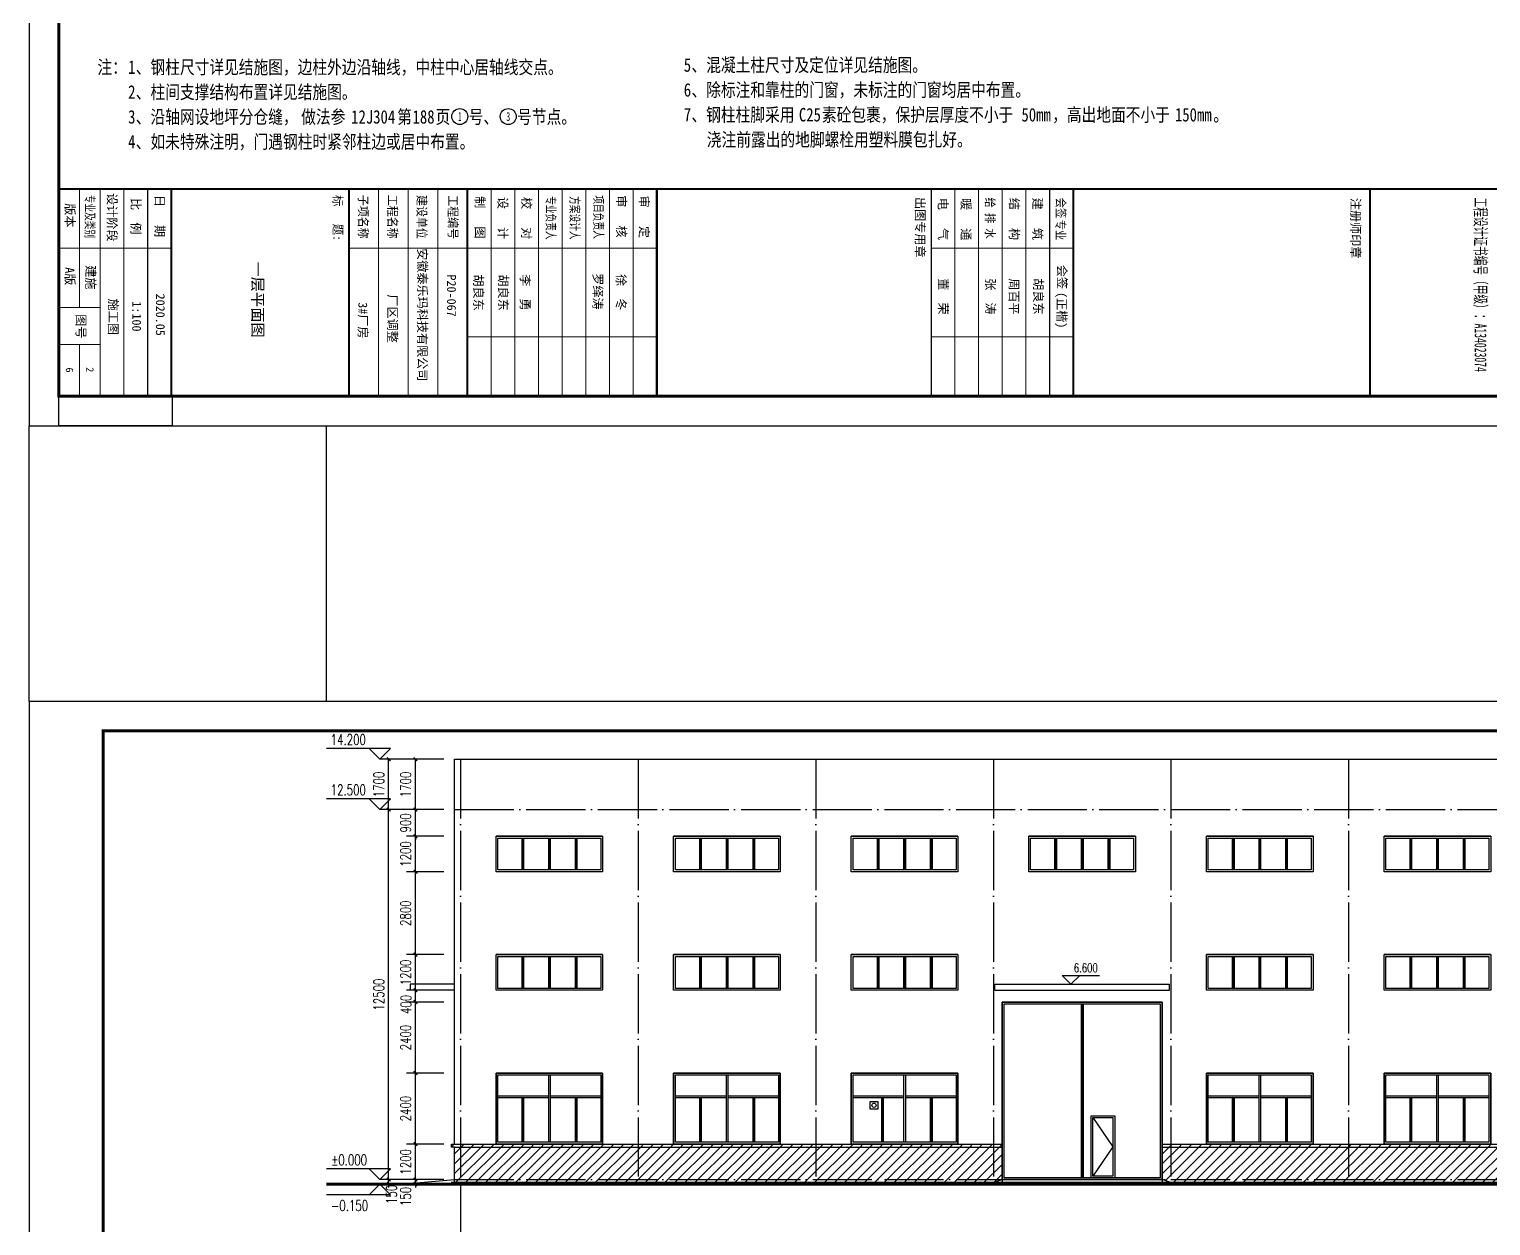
# Model space of a CAD drawing. Extents: x 683431 to 951238, y -788560 to -543702.
# Drawn here: x 683531 to 732902, y -746876 to -706453 of the extents above; entities that cross this region are included whole.
import ezdxf
from ezdxf.enums import TextEntityAlignment as Align

# ---------------------------------------------------------------- set-up
doc = ezdxf.new("R2010")
doc.units = 0
doc.header["$LTSCALE"] = 1000
doc.header["$MEASUREMENT"] = 0
doc.linetypes.add('DOTE', pattern=[2.42, 2, -0.2, 0.02, -0.2])
for name, color, linetype in [('AXIS', 3, 'Continuous'), ('BZ_标准图框', 7, 'Continuous'), ('DIM_ELEV', 3, 'Continuous'), ('DOTE', 1, 'Continuous'), ('PUB_DIM', 3, 'Continuous'), ('PUB_TEXT', 3, 'Continuous'), ('PUB_TITLE', 4, 'Continuous'), ('RAIL', 163, 'Continuous'), ('TK(图框线)', 45, 'Continuous')]:
    doc.layers.add(name, color=color, linetype=linetype)
doc.layers.add('VHSoft_barcode', color=7, linetype='Continuous', plot=False)
doc.styles.add('-宋体', font='', dxfattribs={"width": 0.8})
doc.styles.add('_TCH_DIM', font='SIMPLEX', dxfattribs={"bigfont": 'GBCBIG'})
doc.styles.add('_TCH_DIM_T3', font='SIMPLEX', dxfattribs={"width": 0.705882, "bigfont": 'GBCBIG'})
doc.styles.add('HT', font='')
doc.styles.add('宋体', font='')
doc.styles.get('-宋体').set_extended_font_data('SimSun')
doc.styles.get('HT').set_extended_font_data('SimHei')
doc.styles.get('宋体').set_extended_font_data('SimSun')
doc.dimstyles.new('_TCH_ARCH&&120', dxfattribs={"dimtxt": 357, "dimasz": 120, "dimexe": 300, "dimexo": 360, "dimgap": 151.5, "dimtad": 1, "dimdec": 0, "dimzin": 0, "dimdsep": 46, "dimtxsty": '_TCH_DIM_T3', "dimblk": 'ARCHTICK', "dimcen": 0.09, "dimazin": 2, "dimtfac": 1, "dimtdec": 0, "dimtix": 1, "dimtmove": 2, "dimatfit": 3, "dimfxl": 0, "dimtolj": 1, "dimtzin": 0, "dimarcsym": 0})
pattern_1 = [(45, (0, 0), (-168.3798, 168.3798), [])]

# ---------------------------------------------------------------- blocks, each defined once
blk = doc.blocks.new('ht34rwe4')
at = {"layer": 'BZ_标准图框'}
for points, const_width in [([(684531, -617629), (741931, -617629)], 70), ([(685231, -617629), (685231, -621629)], 35), ([(685931, -617629), (685931, -624629)], 35), ([(685931, -617629), (685931, -624629)], 35), ([(686731, -617629), (686731, -624629)], 35), ([(687531, -617629), (687531, -624629)], 35), ([(688331, -617629), (688331, -624629)], 70), ([(694331, -617629), (694331, -624629)], 70), ([(695331, -617629), (695331, -624629)], 35), ([(696331, -617629), (696331, -624629)], 35), ([(697331, -617629), (697331, -624629)], 35), ([(698331, -617629), (698331, -624629)], 70), ([(699131, -617629), (699131, -624629)], 35), ([(699131, -617629), (699131, -624629)], 35), ([(699931, -617629), (699931, -624629)], 35), ([(700731, -617629), (700731, -624629)], 35), ([(701531, -617629), (701531, -624629)], 35), ([(702331, -617629), (702331, -624629)], 35), ([(703131, -617629), (703131, -624629)], 35), ([(703931, -617629), (703931, -624629)], 35), ([(704731, -617629), (704731, -624629)], 70), ([(714001, -624629), (714001, -617629)], 50), ([(714801, -624629), (714801, -617629)], 35), ([(715601, -624629), (715601, -617629)], 35), ([(716401, -624629), (716401, -617629)], 35), ([(717201, -624629), (717201, -617629)], 35), ([(718001, -624629), (718001, -617629)], 35), ([(718801, -617629), (718801, -624629)], 70), ([(728819, -617661), (728819, -624661)], 70), ([(684531, -619629), (685931, -619629)], 35), ([(685931, -619629), (688331, -619629)], 35), ([(694331, -619629), (704731, -619629)], 35), ([(718801, -619629), (714001, -619629)], 35), ([(684531, -621629), (685931, -621629)], 35), ([(684531, -622879), (685931, -622879)], 35), ([(685231, -622879), (685231, -624629)], 35), ([(698330, -622629), (704731, -622629)], 35), ([(718801, -622629), (714001, -622629)], 35)]:
    blk.add_lwpolyline(points, dxfattribs=dict(at, const_width=const_width))
at = {"layer": 'VHSoft_barcode'}
blk.add_lwpolyline([(684531, -624629), (688364, -624629), (688364, -625629), (684531, -625629)], close=True, dxfattribs=at)
at = {"layer": 'BZ_标准图框', "style": 'HT'}
for s, p in [('版本 ', (684754, -618112)), ('设计阶段', (686175, -617770)), ('比  例', (686977, -617938)), ('日   期', (687787, -617826)), ('制   图', (698605, -617874)), ('设   计', (699374, -617897)), ('校   对', (700176, -617903)), ('审   核', (703384, -617844)), ('审   定', (704150, -617857)), ('出图专用章', (713476, -617900)), ('电   气', (714246, -617926)), ('暖   通', (715020, -617936)), ('结   构', (716654, -617927)), ('建   筑', (717439, -617923)), ('注册师印章', (728185, -617930)), ('会签', (718267, -620191)), ('(正楷)', (718258, -621112)), ('图号', (685126, -621860))]:
    blk.add_text(s, height=300, rotation=270, dxfattribs=at).set_placement(p)
for s, height, width, p in [('专业及类别', 300, 0.7, (685428, -617822)), ('标   题:', 300, 0.95, (693803, -617831)), ('子项名称', 300, 0.9, (694662, -617830)), ('工程名称', 300, 0.9, (695653, -617830)), ('建设单位', 300, 0.9, (696639, -617837)), ('工程编号', 300, 0.9, (697693, -617844)), ('专业负责人', 300, 0.7, (700999, -617871)), ('方案设计人', 300, 0.7, (701806, -617872)), ('项目负责人', 300, 0.7, (702608, -617845)), ('给 排 水', 300, 0.85, (715836, -617918)), ('会签', 300, 0.85, (718227, -617923)), ('工程设计证书编号（甲级）：A134023074', 400, 0.6, (732360, -617920)), ('专业', 300, 0.85, (718218, -618665))]:
    blk.add_text(s, height=height, rotation=270, dxfattribs=dict(at, width=width)).set_placement(p)
at = {"layer": 'TK(图框线)'}
for s, style, p in [('安徽泰乐玛科技有限公司', 'HT', (696658, -619629)), ('A版', 'HT', (684754, -620273)), ('建施', 'HT', (685454, -620207)), ('P20-067', '宋体', (697648, -620516)), ('胡良东', 'HT', (698555, -620516)), ('胡良东', 'HT', (699391, -620516)), ('李  勇', 'HT', (700131, -620509)), ('罗绎涛', 'HT', (702584, -620476)), ('徐  冬', 'HT', (703371, -620505)), ('董  荣', 'HT', (714252, -620646)), ('张  涛', 'HT', (715847, -620646)), ('周百平', 'HT', (716644, -620646)), ('胡良东', 'HT', (717469, -620646)), ('施工图', 'HT', (686218, -621333)), ('1:100', 'HT', (687011, -621425)), ('2020.05', 'HT', (687811, -621163)), ('厂区调整', 'HT', (695651, -621189))]:
    blk.add_text(s, height=300, rotation=270, dxfattribs=dict(at, style=style)).set_placement(p)
blk = doc.blocks.new('_ArchTick')
at = {"color": 0, "linetype": 'ByBlock', "const_width": 0.4}
blk.add_lwpolyline([(-0.5, -0.5), (0.5, 0.5)], dxfattribs=at)
blk = doc.blocks.new('*D138')
at = {"layer": 'Defpoints', "color": 0}
for p in [(695672, -745317), (697899, -745317), (697899, -745467)]:
    blk.add_point(p, dxfattribs=at)
at = {"layer": 'PUB_DIM', "color": 0, "lineweight": -2}
for p, q in [((697539, -745317), (695372, -745317)), ((697539, -745467), (695372, -745467)), ((695672, -745317), (695672, -745197)), ((695672, -745467), (695672, -745317)), ((695672, -745467), (695672, -745587))]:
    blk.add_line(p, q, dxfattribs=at)
at = {"layer": 'PUB_DIM', "color": 0, "lineweight": -2, "xscale": 120, "yscale": 120, "zscale": 120}
for p, rotation in [((695672, -745317), 270), ((695672, -745467), 90)]:
    blk.add_blockref('_ArchTick', p, dxfattribs=dict(at, rotation=rotation))
at = {"layer": 'PUB_DIM', "color": 0, "insert": (695768, -745817), "char_height": 357, "attachment_point": 5, "rotation": 90, "style": '_TCH_DIM_T3'}
blk.add_mtext('\\A1;150', dxfattribs=at)
blk = doc.blocks.new('*D139')
at = {"layer": 'Defpoints', "color": 0}
for p in [(695672, -732817), (697899, -732817), (697899, -745317)]:
    blk.add_point(p, dxfattribs=at)
at = {"layer": 'PUB_DIM', "color": 0, "lineweight": -2}
for p, q in [((697539, -732817), (695372, -732817)), ((695672, -745317), (695672, -732817)), ((697539, -745317), (695372, -745317))]:
    blk.add_line(p, q, dxfattribs=at)
at = {"layer": 'PUB_DIM', "color": 0, "lineweight": -2, "xscale": 120, "yscale": 120, "zscale": 120}
for p, rotation in [((695672, -732817), 90), ((695672, -745317), 270)]:
    blk.add_blockref('_ArchTick', p, dxfattribs=dict(at, rotation=rotation))
at = {"layer": 'PUB_DIM', "color": 0, "insert": (695342, -739067), "char_height": 357, "attachment_point": 5, "rotation": 90, "style": '_TCH_DIM_T3'}
blk.add_mtext('\\A1;12500', dxfattribs=at)
blk = doc.blocks.new('*D140')
at = {"layer": 'Defpoints', "color": 0}
for p in [(695672, -731117), (697899, -731117), (697899, -732817)]:
    blk.add_point(p, dxfattribs=at)
at = {"layer": 'PUB_DIM', "color": 0, "lineweight": -2}
for p, q in [((697539, -731117), (695372, -731117)), ((695672, -732817), (695672, -731117)), ((697539, -732817), (695372, -732817))]:
    blk.add_line(p, q, dxfattribs=at)
at = {"layer": 'PUB_DIM', "color": 0, "lineweight": -2, "xscale": 120, "yscale": 120, "zscale": 120}
for p, rotation in [((695672, -731117), 90), ((695672, -732817), 270)]:
    blk.add_blockref('_ArchTick', p, dxfattribs=dict(at, rotation=rotation))
at = {"layer": 'PUB_DIM', "color": 0, "insert": (695342, -731967), "char_height": 357, "attachment_point": 5, "rotation": 90, "style": '_TCH_DIM_T3'}
blk.add_mtext('\\A1;1700', dxfattribs=at)
blk = doc.blocks.new('*D141')
at = {"layer": 'Defpoints', "color": 0}
for p in [(696578, -745317), (697899, -745317), (697899, -745467)]:
    blk.add_point(p, dxfattribs=at)
at = {"layer": 'PUB_DIM', "color": 0, "lineweight": -2}
for p, q in [((697539, -745317), (696278, -745317)), ((697539, -745467), (696278, -745467)), ((696578, -745317), (696578, -745197)), ((696578, -745467), (696578, -745317)), ((696578, -745467), (696578, -745587))]:
    blk.add_line(p, q, dxfattribs=at)
at = {"layer": 'PUB_DIM', "color": 0, "lineweight": -2, "xscale": 120, "yscale": 120, "zscale": 120}
for p, rotation in [((696578, -745317), 270), ((696578, -745467), 90)]:
    blk.add_blockref('_ArchTick', p, dxfattribs=dict(at, rotation=rotation))
at = {"layer": 'PUB_DIM', "color": 0, "insert": (696248, -745887), "char_height": 357, "attachment_point": 5, "rotation": 90, "style": '_TCH_DIM_T3'}
blk.add_mtext('\\A1;150', dxfattribs=at)
blk = doc.blocks.new('*D142')
at = {"layer": 'Defpoints', "color": 0}
for p in [(696578, -744117), (697899, -744117), (697899, -745317)]:
    blk.add_point(p, dxfattribs=at)
at = {"layer": 'PUB_DIM', "color": 0, "lineweight": -2}
for p, q in [((697539, -744117), (696278, -744117)), ((696578, -745317), (696578, -744117)), ((697539, -745317), (696278, -745317))]:
    blk.add_line(p, q, dxfattribs=at)
at = {"layer": 'PUB_DIM', "color": 0, "lineweight": -2, "xscale": 120, "yscale": 120, "zscale": 120}
for p, rotation in [((696578, -744117), 90), ((696578, -745317), 270)]:
    blk.add_blockref('_ArchTick', p, dxfattribs=dict(at, rotation=rotation))
at = {"layer": 'PUB_DIM', "color": 0, "insert": (696248, -744717), "char_height": 357, "attachment_point": 5, "rotation": 90, "style": '_TCH_DIM_T3'}
blk.add_mtext('\\A1;1200', dxfattribs=at)
blk = doc.blocks.new('*D143')
at = {"layer": 'Defpoints', "color": 0}
for p in [(696578, -741717), (697899, -741717), (697899, -744117)]:
    blk.add_point(p, dxfattribs=at)
at = {"layer": 'PUB_DIM', "color": 0, "lineweight": -2}
for p, q in [((697539, -741717), (696278, -741717)), ((696578, -744117), (696578, -741717)), ((697539, -744117), (696278, -744117))]:
    blk.add_line(p, q, dxfattribs=at)
at = {"layer": 'PUB_DIM', "color": 0, "lineweight": -2, "xscale": 120, "yscale": 120, "zscale": 120}
for p, rotation in [((696578, -741717), 90), ((696578, -744117), 270)]:
    blk.add_blockref('_ArchTick', p, dxfattribs=dict(at, rotation=rotation))
at = {"layer": 'PUB_DIM', "color": 0, "insert": (696248, -742917), "char_height": 357, "attachment_point": 5, "rotation": 90, "style": '_TCH_DIM_T3'}
blk.add_mtext('\\A1;2400', dxfattribs=at)
blk = doc.blocks.new('*D144')
at = {"layer": 'Defpoints', "color": 0}
for p in [(696578, -739317), (697899, -739317), (697899, -741717)]:
    blk.add_point(p, dxfattribs=at)
at = {"layer": 'PUB_DIM', "color": 0, "lineweight": -2}
for p, q in [((697539, -739317), (696278, -739317)), ((696578, -741717), (696578, -739317)), ((697539, -741717), (696278, -741717))]:
    blk.add_line(p, q, dxfattribs=at)
at = {"layer": 'PUB_DIM', "color": 0, "lineweight": -2, "xscale": 120, "yscale": 120, "zscale": 120}
for p, rotation in [((696578, -739317), 90), ((696578, -741717), 270)]:
    blk.add_blockref('_ArchTick', p, dxfattribs=dict(at, rotation=rotation))
at = {"layer": 'PUB_DIM', "color": 0, "insert": (696248, -740517), "char_height": 357, "attachment_point": 5, "rotation": 90, "style": '_TCH_DIM_T3'}
blk.add_mtext('\\A1;2400', dxfattribs=at)
blk = doc.blocks.new('*D145')
at = {"layer": 'Defpoints', "color": 0}
for p in [(696578, -738917), (697899, -738917), (697899, -739317)]:
    blk.add_point(p, dxfattribs=at)
at = {"layer": 'PUB_DIM', "color": 0, "lineweight": -2}
for p, q in [((697539, -738917), (696278, -738917)), ((696578, -739317), (696578, -738917)), ((697539, -739317), (696278, -739317))]:
    blk.add_line(p, q, dxfattribs=at)
at = {"layer": 'PUB_DIM', "color": 0, "lineweight": -2, "xscale": 120, "yscale": 120, "zscale": 120}
for p, rotation in [((696578, -738917), 90), ((696578, -739317), 270)]:
    blk.add_blockref('_ArchTick', p, dxfattribs=dict(at, rotation=rotation))
at = {"layer": 'PUB_DIM', "color": 0, "insert": (696258, -739400), "char_height": 357, "attachment_point": 5, "rotation": 90, "style": '_TCH_DIM_T3'}
blk.add_mtext('\\A1;400', dxfattribs=at)
blk = doc.blocks.new('*D146')
at = {"layer": 'Defpoints', "color": 0}
for p in [(696578, -737717), (697899, -737717), (697899, -738917)]:
    blk.add_point(p, dxfattribs=at)
at = {"layer": 'PUB_DIM', "color": 0, "lineweight": -2}
for p, q in [((697539, -737717), (696278, -737717)), ((696578, -738917), (696578, -737717)), ((697539, -738917), (696278, -738917))]:
    blk.add_line(p, q, dxfattribs=at)
at = {"layer": 'PUB_DIM', "color": 0, "lineweight": -2, "xscale": 120, "yscale": 120, "zscale": 120}
for p, rotation in [((696578, -737717), 90), ((696578, -738917), 270)]:
    blk.add_blockref('_ArchTick', p, dxfattribs=dict(at, rotation=rotation))
at = {"layer": 'PUB_DIM', "color": 0, "insert": (696248, -738317), "char_height": 357, "attachment_point": 5, "rotation": 90, "style": '_TCH_DIM_T3'}
blk.add_mtext('\\A1;1200', dxfattribs=at)
blk = doc.blocks.new('*D147')
at = {"layer": 'Defpoints', "color": 0}
for p in [(696578, -734917), (697899, -734917), (697899, -737717)]:
    blk.add_point(p, dxfattribs=at)
at = {"layer": 'PUB_DIM', "color": 0, "lineweight": -2}
for p, q in [((697539, -734917), (696278, -734917)), ((696578, -737717), (696578, -734917)), ((697539, -737717), (696278, -737717))]:
    blk.add_line(p, q, dxfattribs=at)
at = {"layer": 'PUB_DIM', "color": 0, "lineweight": -2, "xscale": 120, "yscale": 120, "zscale": 120}
for p, rotation in [((696578, -734917), 90), ((696578, -737717), 270)]:
    blk.add_blockref('_ArchTick', p, dxfattribs=dict(at, rotation=rotation))
at = {"layer": 'PUB_DIM', "color": 0, "insert": (696248, -736317), "char_height": 357, "attachment_point": 5, "rotation": 90, "style": '_TCH_DIM_T3'}
blk.add_mtext('\\A1;2800', dxfattribs=at)
blk = doc.blocks.new('*D148')
at = {"layer": 'Defpoints', "color": 0}
for p in [(696578, -733717), (697899, -733717), (697899, -734917)]:
    blk.add_point(p, dxfattribs=at)
at = {"layer": 'PUB_DIM', "color": 0, "lineweight": -2}
for p, q in [((697539, -733717), (696278, -733717)), ((696578, -734917), (696578, -733717)), ((697539, -734917), (696278, -734917))]:
    blk.add_line(p, q, dxfattribs=at)
at = {"layer": 'PUB_DIM', "color": 0, "lineweight": -2, "xscale": 120, "yscale": 120, "zscale": 120}
for p, rotation in [((696578, -733717), 90), ((696578, -734917), 270)]:
    blk.add_blockref('_ArchTick', p, dxfattribs=dict(at, rotation=rotation))
at = {"layer": 'PUB_DIM', "color": 0, "insert": (696248, -734317), "char_height": 357, "attachment_point": 5, "rotation": 90, "style": '_TCH_DIM_T3'}
blk.add_mtext('\\A1;1200', dxfattribs=at)
blk = doc.blocks.new('*D149')
at = {"layer": 'Defpoints', "color": 0}
for p in [(696578, -732817), (697899, -732817), (697899, -733717)]:
    blk.add_point(p, dxfattribs=at)
at = {"layer": 'PUB_DIM', "color": 0, "lineweight": -2}
for p, q in [((697539, -732817), (696278, -732817)), ((696578, -732817), (696578, -732697)), ((696578, -733717), (696578, -732817)), ((697539, -733717), (696278, -733717)), ((696578, -733717), (696578, -733837))]:
    blk.add_line(p, q, dxfattribs=at)
at = {"layer": 'PUB_DIM', "color": 0, "lineweight": -2, "xscale": 120, "yscale": 120, "zscale": 120}
for p, rotation in [((696578, -732817), 270), ((696578, -733717), 90)]:
    blk.add_blockref('_ArchTick', p, dxfattribs=dict(at, rotation=rotation))
at = {"layer": 'PUB_DIM', "color": 0, "insert": (696248, -733267), "char_height": 357, "attachment_point": 5, "rotation": 90, "style": '_TCH_DIM_T3'}
blk.add_mtext('\\A1;900', dxfattribs=at)
blk = doc.blocks.new('*D150')
at = {"layer": 'Defpoints', "color": 0}
for p in [(696578, -731117), (697899, -731117), (697899, -732817)]:
    blk.add_point(p, dxfattribs=at)
at = {"layer": 'PUB_DIM', "color": 0, "lineweight": -2}
for p, q in [((697539, -731117), (696278, -731117)), ((696578, -732817), (696578, -731117)), ((697539, -732817), (696278, -732817))]:
    blk.add_line(p, q, dxfattribs=at)
at = {"layer": 'PUB_DIM', "color": 0, "lineweight": -2, "xscale": 120, "yscale": 120, "zscale": 120}
for p, rotation in [((696578, -731117), 90), ((696578, -732817), 270)]:
    blk.add_blockref('_ArchTick', p, dxfattribs=dict(at, rotation=rotation))
at = {"layer": 'PUB_DIM', "color": 0, "insert": (696248, -731967), "char_height": 357, "attachment_point": 5, "rotation": 90, "style": '_TCH_DIM_T3'}
blk.add_mtext('\\A1;1700', dxfattribs=at)

msp = doc.modelspace()

# ---------------------------------------------------------------- hatches: boundary and pattern name
at = {"ltscale": 0.5}
h = msp.add_hatch(dxfattribs=at)
h.set_pattern_fill('ANSI31', color=256, scale=150)
h.set_pattern_definition(pattern_1)
h.paths.add_polyline_path([(716398.9, -744116.8), (698098.9, -744116.8), (697798.9, -744116.8), (697798.9, -744216.8), (697898.9, -744216.8), (698548.9, -744216.8), (716398.9, -744216.8)])
h = msp.add_hatch(dxfattribs=at)
h.set_pattern_fill('ANSI31', color=256, scale=150)
h.set_pattern_definition(pattern_1)
h.paths.add_polyline_path([(716398.9, -744216.8), (698098.9, -744216.8), (697898.9, -744216.8), (697898.9, -745416.8), (716098, -745416.8), (716398.9, -745316.8)])
h = msp.add_hatch(dxfattribs=at)
h.set_pattern_fill('ANSI31', color=256, scale=150)
h.set_pattern_definition(pattern_1)
h.paths.add_polyline_path([(746398.9, -744116.8), (721798.9, -744116.8), (721798.9, -744216.8), (746398.9, -744216.8)])
h = msp.add_hatch(dxfattribs=at)
h.set_pattern_fill('ANSI31', color=256, scale=150)
h.set_pattern_definition(pattern_1)
h.paths.add_polyline_path([(746398.9, -744216.8), (721798.9, -744216.8), (721798.9, -745316.8), (722098.9, -745416.8), (746098, -745416.8), (746398.9, -745316.8)])

# ---------------------------------------------------------------- linework, layer by layer
for p, q in [((711933.4, -742933, 0), (711933.4, -742680.6, 0)), ((711937.4, -742676.6, 0), (712197.8, -742676.6, 0)), ((712197.8, -742937, 0), (711937.4, -742937, 0)), ((712201.8, -742680.6, 0), (712201.8, -742933, 0))]:
    msp.add_line(p, q)
for p, q in [((719398.9, -743156.8), (720198.9, -743156.8)), ((719398.9, -745256.8), (719398.9, -743156.8)), ((719458.9, -743216.8), (720138.9, -744206.8)), ((720198.9, -743156.8), (720198.9, -745256.8)), ((720138.9, -744206.8), (719458.9, -745196.8)), ((720198.9, -745256.8), (719398.9, -745256.8))]:
    msp.add_line(p, q, dxfattribs=at)
for points in [[(719398.9, -743156.8), (720198.9, -743156.8), (720198.9, -745256.8), (719398.9, -745256.8)], [(719458.9, -743216.8), (720138.9, -743216.8), (720138.9, -745196.8), (719458.9, -745196.8)]]:
    msp.add_lwpolyline(points, close=True, dxfattribs=at)
msp.add_circle((712068.3, -742804, 0), 72)
for centre, start, end in [((711937.4, -742680.6, 0), 90, 180), ((711937.4, -742933, 0), 180, 270), ((712197.8, -742680.6, 0), 0, 90), ((712197.8, -742933, 0), 270, 0)]:
    msp.add_arc(centre, 4, start, end)
at = {"layer": 'AXIS'}
msp.add_line((698098.9, -745466.8), (698098.9, -747966.8), dxfattribs=at)
at = {"layer": 'DIM_ELEV'}
for p, q in [((695731.6, -730756.8), (693571.6, -730756.8)), ((695371.6, -731116.8), (695011.6, -730756.8)), ((695371.6, -731116.8), (695731.6, -730756.8)), ((695731.6, -732456.8), (693571.6, -732456.8)), ((695371.6, -732816.8), (695011.6, -732456.8)), ((695371.6, -732816.8), (695731.6, -732456.8)), ((718719.6, -738717.1), (718419.6, -738417.1)), ((718419.6, -738417.1), (719685.6, -738417.1)), ((718719.6, -738717.1), (719019.6, -738417.1)), ((695731.6, -744956.8), (693571.6, -744956.8)), ((695371.6, -745316.8), (695011.6, -744956.8)), ((695371.6, -745316.8), (695731.6, -744956.8)), ((695371.6, -745466.8), (695011.6, -745826.8)), ((695371.6, -745466.8), (695731.6, -745826.8)), ((695731.6, -745826.8), (693571.6, -745826.8))]:
    msp.add_line(p, q, dxfattribs=at)
at = {"layer": 'DOTE', "linetype": 'DOTE'}
for p, q in [((698098.9, -731116.8), (698098.9, -745466.8)), ((704098.9, -731116.8), (704098.9, -745466.8)), ((710098.9, -731116.8), (710098.9, -745466.8)), ((716098.9, -731116.8), (716098.9, -745466.8)), ((722098.9, -731116.8), (722098.9, -745466.8)), ((728098.9, -731116.8), (728098.9, -745466.8)), ((697898.9, -732816.8), (770298.9, -732816.8)), ((697898.9, -745316.8), (770298.9, -745316.8))]:
    msp.add_line(p, q, dxfattribs=at)
at = {"layer": 'PUB_TEXT'}
for centre in [(698076.2, -709401.6), (699713.2, -709401.6)]:
    msp.add_circle(centre, 270, dxfattribs=at)
at = {"layer": 'PUB_TITLE'}
for points in [[(683530.8, -719849.5), (742930.8, -719849.5), (742930.8, -614749.5), (683530.8, -614749.5)], [(788630.8, -788560.5), (788630.8, -729160.5), (683530.8, -729160.5), (683530.8, -788560.5)]]:
    msp.add_lwpolyline(points, close=True, dxfattribs=at)
at = {"layer": 'PUB_TITLE', "const_width": 100}
for points in [[(684530.8, -718849.5), (741930.8, -718849.5), (741930.8, -617249.5), (684530.8, -617249.5)], [(787630.8, -787560.5), (787630.8, -730160.5), (686030.8, -730160.5), (686030.8, -787560.5)]]:
    msp.add_lwpolyline(points, close=True, dxfattribs=at)
at = {"layer": 'RAIL', "ltscale": 0.5}
for p, q in [((697898.9, -732816.8), (697898.9, -731116.8)), ((697898.9, -744116.8), (697898.9, -731116.8)), ((697898.9, -731116.8), (770298.9, -731116.8)), ((697898.9, -732816.8), (697898.9, -731116.8)), ((702898.9, -733716.8), (699298.9, -733716.8)), ((700168.9, -733776.8), (700168.9, -734856.8)), ((700198.9, -733776.8), (700198.9, -734856.8)), ((700228.9, -733776.8), (700228.9, -734856.8)), ((701068.9, -733776.8), (701068.9, -734856.8)), ((701098.9, -733776.8), (701098.9, -734856.8)), ((701128.9, -733776.8), (701128.9, -734856.8)), ((701968.9, -733776.8), (701968.9, -734856.8)), ((701998.9, -733776.8), (701998.9, -734856.8)), ((702028.9, -733776.8), (702028.9, -734856.8)), ((708898.9, -733716.8), (705298.9, -733716.8)), ((708898.9, -733716.8), (705298.9, -733716.8)), ((706168.9, -733776.8), (706168.9, -734856.8)), ((706198.9, -733776.8), (706198.9, -734856.8)), ((706228.9, -733776.8), (706228.9, -734856.8)), ((707068.9, -733776.8), (707068.9, -734856.8)), ((707098.9, -733776.8), (707098.9, -734856.8)), ((707128.9, -733776.8), (707128.9, -734856.8)), ((707968.9, -733776.8), (707968.9, -734856.8)), ((707998.9, -733776.8), (707998.9, -734856.8)), ((708028.9, -733776.8), (708028.9, -734856.8)), ((714898.9, -733716.8), (711298.9, -733716.8)), ((714898.9, -733716.8), (711298.9, -733716.8)), ((712168.9, -733776.8), (712168.9, -734856.8)), ((712198.9, -733776.8), (712198.9, -734856.8)), ((712228.9, -733776.8), (712228.9, -734856.8)), ((713068.9, -733776.8), (713068.9, -734856.8)), ((713098.9, -733776.8), (713098.9, -734856.8)), ((713128.9, -733776.8), (713128.9, -734856.8)), ((713968.9, -733776.8), (713968.9, -734856.8)), ((713998.9, -733776.8), (713998.9, -734856.8)), ((714028.9, -733776.8), (714028.9, -734856.8)), ((720898.9, -733716.8), (717298.9, -733716.8)), ((720898.9, -733716.8), (717298.9, -733716.8)), ((718168.9, -733776.8), (718168.9, -734856.8)), ((718198.9, -733776.8), (718198.9, -734856.8)), ((718228.9, -733776.8), (718228.9, -734856.8)), ((719068.9, -733776.8), (719068.9, -734856.8)), ((719098.9, -733776.8), (719098.9, -734856.8)), ((719128.9, -733776.8), (719128.9, -734856.8)), ((719968.9, -733776.8), (719968.9, -734856.8)), ((719998.9, -733776.8), (719998.9, -734856.8)), ((720028.9, -733776.8), (720028.9, -734856.8)), ((726898.9, -733716.8), (723298.9, -733716.8)), ((726898.9, -733716.8), (723298.9, -733716.8)), ((724168.9, -733776.8), (724168.9, -734856.8)), ((724198.9, -733776.8), (724198.9, -734856.8)), ((724228.9, -733776.8), (724228.9, -734856.8)), ((725068.9, -733776.8), (725068.9, -734856.8)), ((725098.9, -733776.8), (725098.9, -734856.8)), ((725128.9, -733776.8), (725128.9, -734856.8)), ((725968.9, -733776.8), (725968.9, -734856.8)), ((725998.9, -733776.8), (725998.9, -734856.8)), ((726028.9, -733776.8), (726028.9, -734856.8)), ((732898.9, -733716.8), (729298.9, -733716.8)), ((732898.9, -733716.8), (729298.9, -733716.8)), ((730168.9, -733776.8), (730168.9, -734856.8)), ((730198.9, -733776.8), (730198.9, -734856.8)), ((730228.9, -733776.8), (730228.9, -734856.8)), ((731068.9, -733776.8), (731068.9, -734856.8)), ((731098.9, -733776.8), (731098.9, -734856.8)), ((731128.9, -733776.8), (731128.9, -734856.8)), ((731968.9, -733776.8), (731968.9, -734856.8)), ((731998.9, -733776.8), (731998.9, -734856.8)), ((732028.9, -733776.8), (732028.9, -734856.8)), ((702898.9, -734916.8), (699298.9, -734916.8)), ((702898.9, -734916.8), (699298.9, -734916.8)), ((708898.9, -734916.8), (705298.9, -734916.8)), ((708898.9, -734916.8), (705298.9, -734916.8)), ((714898.9, -734916.8), (711298.9, -734916.8)), ((714898.9, -734916.8), (711298.9, -734916.8)), ((720898.9, -734916.8), (717298.9, -734916.8)), ((720898.9, -734916.8), (717298.9, -734916.8)), ((726898.9, -734916.8), (723298.9, -734916.8)), ((726898.9, -734916.8), (723298.9, -734916.8)), ((732898.9, -734916.8), (729298.9, -734916.8)), ((732898.9, -734916.8), (729298.9, -734916.8)), ((702898.9, -737716.8), (699298.9, -737716.8)), ((700168.9, -737776.8), (700168.9, -738856.8)), ((700198.9, -737776.8), (700198.9, -738856.8)), ((700228.9, -737776.8), (700228.9, -738856.8)), ((701068.9, -737776.8), (701068.9, -738856.8)), ((701098.9, -737776.8), (701098.9, -738856.8)), ((701128.9, -737776.8), (701128.9, -738856.8)), ((701968.9, -737776.8), (701968.9, -738856.8)), ((701998.9, -737776.8), (701998.9, -738856.8)), ((702028.9, -737776.8), (702028.9, -738856.8)), ((708898.9, -737716.8), (705298.9, -737716.8)), ((706168.9, -737776.8), (706168.9, -738856.8)), ((706198.9, -737776.8), (706198.9, -738856.8)), ((706228.9, -737776.8), (706228.9, -738856.8)), ((707068.9, -737776.8), (707068.9, -738856.8)), ((707098.9, -737776.8), (707098.9, -738856.8)), ((707128.9, -737776.8), (707128.9, -738856.8)), ((707968.9, -737776.8), (707968.9, -738856.8)), ((707998.9, -737776.8), (707998.9, -738856.8)), ((708028.9, -737776.8), (708028.9, -738856.8)), ((714898.9, -737716.8), (711298.9, -737716.8)), ((712168.9, -737776.8), (712168.9, -738856.8)), ((712198.9, -737776.8), (712198.9, -738856.8)), ((712228.9, -737776.8), (712228.9, -738856.8)), ((713068.9, -737776.8), (713068.9, -738856.8)), ((713098.9, -737776.8), (713098.9, -738856.8)), ((713128.9, -737776.8), (713128.9, -738856.8)), ((713968.9, -737776.8), (713968.9, -738856.8)), ((713998.9, -737776.8), (713998.9, -738856.8)), ((714028.9, -737776.8), (714028.9, -738856.8)), ((726898.9, -737716.8), (723298.9, -737716.8)), ((724168.9, -737776.8), (724168.9, -738856.8)), ((724198.9, -737776.8), (724198.9, -738856.8)), ((724228.9, -737776.8), (724228.9, -738856.8)), ((725068.9, -737776.8), (725068.9, -738856.8)), ((725098.9, -737776.8), (725098.9, -738856.8)), ((725128.9, -737776.8), (725128.9, -738856.8)), ((725968.9, -737776.8), (725968.9, -738856.8)), ((725998.9, -737776.8), (725998.9, -738856.8)), ((726028.9, -737776.8), (726028.9, -738856.8)), ((732898.9, -737716.8), (729298.9, -737716.8)), ((730168.9, -737776.8), (730168.9, -738856.8)), ((730198.9, -737776.8), (730198.9, -738856.8)), ((730228.9, -737776.8), (730228.9, -738856.8)), ((731068.9, -737776.8), (731068.9, -738856.8)), ((731098.9, -737776.8), (731098.9, -738856.8)), ((731128.9, -737776.8), (731128.9, -738856.8)), ((731968.9, -737776.8), (731968.9, -738856.8)), ((731998.9, -737776.8), (731998.9, -738856.8)), ((732028.9, -737776.8), (732028.9, -738856.8)), ((696398.9, -738717.3), (696398.9, -738917.3)), ((697898.9, -738717.3), (696398.9, -738717.3)), ((697898.9, -738917.3), (696398.9, -738917.3)), ((697898.9, -738717.3), (697899.4, -738717.8)), ((697898.9, -738917.3), (697899.4, -738916.8)), ((697899.4, -738916.8), (697899.4, -738717.8)), ((702898.9, -738916.8), (699298.9, -738916.8)), ((708898.9, -738916.8), (705298.9, -738916.8)), ((714898.9, -738916.8), (711298.9, -738916.8)), ((716148.4, -738717.8), (716148.9, -738717.3)), ((716148.4, -738916.8), (716148.4, -738717.8)), ((716148.4, -738916.8), (716148.9, -738917.3)), ((716148.9, -738717.3), (722048.4, -738716.8)), ((716148.9, -738917.3), (722048.4, -738916.8)), ((722048.4, -738716.8), (722048.9, -738717.3)), ((722048.4, -738916.8), (722048.9, -738916.3)), ((722048.9, -738916.3), (722048.9, -738717.3)), ((726898.9, -738916.8), (723298.9, -738916.8)), ((732898.9, -738916.8), (729298.9, -738916.8)), ((716398.9, -739316.8), (716398.9, -745316.8)), ((721798.9, -739316.8), (716398.9, -739316.8)), ((719068.9, -739376.8), (719068.9, -745256.8)), ((719098.9, -739376.8), (719098.9, -745256.8)), ((719128.9, -739376.8), (719128.9, -745256.8)), ((721798.9, -745316.8), (721798.9, -739316.8)), ((702898.9, -741716.8), (699298.9, -741716.8)), ((699298.9, -741716.8), (699298.9, -744116.8)), ((701068.9, -741776.8), (701068.9, -744056.8)), ((701128.9, -741776.8), (701128.9, -744056.8)), ((702898.9, -744116.8), (702898.9, -741716.8)), ((708898.9, -741716.8), (705298.9, -741716.8)), ((705298.9, -741716.8), (705298.9, -744116.8)), ((707068.9, -741776.8), (707068.9, -744056.8)), ((707128.9, -741776.8), (707128.9, -744056.8)), ((708898.9, -744116.8), (708898.9, -741716.8)), ((714898.9, -741716.8), (711298.9, -741716.8)), ((711298.9, -741716.8), (711298.9, -744116.8)), ((713068.9, -741776.8), (713068.9, -744056.8)), ((713128.9, -741776.8), (713128.9, -744056.8)), ((714898.9, -744116.8), (714898.9, -741716.8)), ((726898.9, -741716.8), (723298.9, -741716.8)), ((723298.9, -741716.8), (723298.9, -744116.8)), ((725068.9, -741776.8), (725068.9, -744056.8)), ((725128.9, -741776.8), (725128.9, -744056.8)), ((726898.9, -744116.8), (726898.9, -741716.8)), ((732898.9, -741716.8), (729298.9, -741716.8)), ((729298.9, -741716.8), (729298.9, -744116.8)), ((731068.9, -741776.8), (731068.9, -744056.8)), ((731128.9, -741776.8), (731128.9, -744056.8)), ((732898.9, -744116.8), (732898.9, -741716.8)), ((699358.9, -742486.8), (701068.9, -742486.8)), ((701128.9, -742486.8), (702838.9, -742486.8)), ((705358.9, -742486.8), (707068.9, -742486.8)), ((707128.9, -742486.8), (708838.9, -742486.8)), ((711358.9, -742486.8), (713068.9, -742486.8)), ((713128.9, -742486.8), (714838.9, -742486.8)), ((723358.9, -742486.8), (725068.9, -742486.8)), ((725128.9, -742486.8), (726838.9, -742486.8)), ((729358.9, -742486.8), (731068.9, -742486.8)), ((731128.9, -742486.8), (732838.9, -742486.8)), ((699358.9, -742546.8), (701068.9, -742546.8)), ((700168.9, -742546.8), (700168.9, -744056.8)), ((700198.9, -742546.8), (700198.9, -744056.8)), ((700228.9, -742546.8), (700228.9, -744056.8)), ((701128.9, -742546.8), (702838.9, -742546.8)), ((701968.9, -742546.8), (701968.9, -744056.8)), ((701998.9, -742546.8), (701998.9, -744056.8)), ((702028.9, -742546.8), (702028.9, -744056.8)), ((705358.9, -742546.8), (707068.9, -742546.8)), ((706168.9, -742546.8), (706168.9, -744056.8)), ((706198.9, -742546.8), (706198.9, -744056.8)), ((706228.9, -742546.8), (706228.9, -744056.8)), ((707128.9, -742546.8), (708838.9, -742546.8)), ((707968.9, -742546.8), (707968.9, -744056.8)), ((707998.9, -742546.8), (707998.9, -744056.8)), ((708028.9, -742546.8), (708028.9, -744056.8)), ((711358.9, -742546.8), (713068.9, -742546.8)), ((712318.9, -742546.8), (712318.9, -744056.8)), ((712348.9, -742546.8), (712348.9, -744056.8)), ((712378.9, -742546.8), (712378.9, -744056.8)), ((713128.9, -742546.8), (714838.9, -742546.8)), ((713968.9, -742546.8), (713968.9, -744056.8)), ((713998.9, -742546.8), (713998.9, -744056.8)), ((714028.9, -742546.8), (714028.9, -744056.8)), ((723358.9, -742546.8), (725068.9, -742546.8)), ((724168.9, -742546.8), (724168.9, -744056.8)), ((724198.9, -742546.8), (724198.9, -744056.8)), ((724228.9, -742546.8), (724228.9, -744056.8)), ((725128.9, -742546.8), (726838.9, -742546.8)), ((725968.9, -742546.8), (725968.9, -744056.8)), ((725998.9, -742546.8), (725998.9, -744056.8)), ((726028.9, -742546.8), (726028.9, -744056.8)), ((729358.9, -742546.8), (731068.9, -742546.8)), ((730168.9, -742546.8), (730168.9, -744056.8)), ((730198.9, -742546.8), (730198.9, -744056.8)), ((730228.9, -742546.8), (730228.9, -744056.8)), ((731128.9, -742546.8), (732838.9, -742546.8)), ((731968.9, -742546.8), (731968.9, -744056.8)), ((731998.9, -742546.8), (731998.9, -744056.8)), ((732028.9, -742546.8), (732028.9, -744056.8)), ((697798.9, -744216.8), (697798.9, -744116.8)), ((697798.9, -744116.8), (698548.9, -744116.8)), ((697898.9, -744216.8), (697798.9, -744216.8)), ((697898.9, -744216.8), (698548.9, -744216.8)), ((697898.9, -745466.8), (697898.9, -744216.8)), ((698098.9, -744116.8), (716398.9, -744116.8)), ((698098.9, -744216.8), (716398.9, -744216.8)), ((699298.9, -744116.8), (702898.9, -744116.8)), ((705298.9, -744116.8), (708898.9, -744116.8)), ((711298.9, -744116.8), (714898.9, -744116.8)), ((721798.9, -744116.8), (746398.9, -744116.8)), ((721798.9, -744216.8), (746398.9, -744216.8)), ((723298.9, -744116.8), (726898.9, -744116.8)), ((729298.9, -744116.8), (732898.9, -744116.8)), ((694503.2, -745466.8), (772098.9, -745466.8)), ((696098.9, -745466.8), (697898.9, -745316.8)), ((697898.9, -745466.8), (696098.9, -745466.8)), ((770298.9, -745416.8), (697788.2, -745416.8)), ((716098, -745416.8), (716398.9, -745316.8)), ((716398.9, -745466.8), (716098.9, -745466.8)), ((716398.9, -745316.8), (716398.9, -745466.8)), ((716398.9, -745316.8), (721798.9, -745316.8)), ((722098.9, -745416.8), (721798.9, -745316.8)), ((721798.9, -745316.8), (721798.9, -745466.8)), ((721798.9, -745466.8), (722098.9, -745466.8))]:
    msp.add_line(p, q, dxfattribs=at)
for points in [[(683530.8, -719849.5), (693566.6, -719849.5), (693566.6, -729160.5), (683530.8, -729160.5)], [(699298.9, -733716.8), (702898.9, -733716.8), (702898.9, -734916.8), (699298.9, -734916.8)], [(699298.9, -733716.8), (702898.9, -733716.8), (702898.9, -734916.8), (699298.9, -734916.8)], [(699358.9, -733776.8), (702838.9, -733776.8), (702838.9, -734856.8), (699358.9, -734856.8)], [(705298.9, -733716.8), (708898.9, -733716.8), (708898.9, -734916.8), (705298.9, -734916.8)], [(705298.9, -733716.8), (708898.9, -733716.8), (708898.9, -734916.8), (705298.9, -734916.8)], [(705358.9, -733776.8), (708838.9, -733776.8), (708838.9, -734856.8), (705358.9, -734856.8)], [(711298.9, -733716.8), (714898.9, -733716.8), (714898.9, -734916.8), (711298.9, -734916.8)], [(711298.9, -733716.8), (714898.9, -733716.8), (714898.9, -734916.8), (711298.9, -734916.8)], [(711358.9, -733776.8), (714838.9, -733776.8), (714838.9, -734856.8), (711358.9, -734856.8)], [(717298.9, -733716.8), (720898.9, -733716.8), (720898.9, -734916.8), (717298.9, -734916.8)], [(717298.9, -733716.8), (720898.9, -733716.8), (720898.9, -734916.8), (717298.9, -734916.8)], [(717358.9, -733776.8), (720838.9, -733776.8), (720838.9, -734856.8), (717358.9, -734856.8)], [(723298.9, -733716.8), (726898.9, -733716.8), (726898.9, -734916.8), (723298.9, -734916.8)], [(723298.9, -733716.8), (726898.9, -733716.8), (726898.9, -734916.8), (723298.9, -734916.8)], [(723358.9, -733776.8), (726838.9, -733776.8), (726838.9, -734856.8), (723358.9, -734856.8)], [(729298.9, -733716.8), (732898.9, -733716.8), (732898.9, -734916.8), (729298.9, -734916.8)], [(729298.9, -733716.8), (732898.9, -733716.8), (732898.9, -734916.8), (729298.9, -734916.8)], [(729358.9, -733776.8), (732838.9, -733776.8), (732838.9, -734856.8), (729358.9, -734856.8)], [(699298.9, -737716.8), (702898.9, -737716.8), (702898.9, -738916.8), (699298.9, -738916.8)], [(699358.9, -737776.8), (702838.9, -737776.8), (702838.9, -738856.8), (699358.9, -738856.8)], [(705298.9, -737716.8), (708898.9, -737716.8), (708898.9, -738916.8), (705298.9, -738916.8)], [(705358.9, -737776.8), (708838.9, -737776.8), (708838.9, -738856.8), (705358.9, -738856.8)], [(711298.9, -737716.8), (714898.9, -737716.8), (714898.9, -738916.8), (711298.9, -738916.8)], [(711358.9, -737776.8), (714838.9, -737776.8), (714838.9, -738856.8), (711358.9, -738856.8)], [(723298.9, -737716.8), (726898.9, -737716.8), (726898.9, -738916.8), (723298.9, -738916.8)], [(723358.9, -737776.8), (726838.9, -737776.8), (726838.9, -738856.8), (723358.9, -738856.8)], [(729298.9, -737716.8), (732898.9, -737716.8), (732898.9, -738916.8), (729298.9, -738916.8)], [(729358.9, -737776.8), (732838.9, -737776.8), (732838.9, -738856.8), (729358.9, -738856.8)], [(716398.9, -739316.8), (721798.9, -739316.8), (721798.9, -745316.8), (716398.9, -745316.8)], [(716458.9, -739376.8), (721738.9, -739376.8), (721738.9, -745256.8), (716458.9, -745256.8)], [(699298.9, -741716.8), (702898.9, -741716.8), (702898.9, -744116.8), (699298.9, -744116.8)], [(699358.9, -741776.8), (702838.9, -741776.8), (702838.9, -744056.8), (699358.9, -744056.8)], [(705298.9, -741716.8), (708898.9, -741716.8), (708898.9, -744116.8), (705298.9, -744116.8)], [(705358.9, -741776.8), (708838.9, -741776.8), (708838.9, -744056.8), (705358.9, -744056.8)], [(711298.9, -741716.8), (714898.9, -741716.8), (714898.9, -744116.8), (711298.9, -744116.8)], [(711358.9, -741776.8), (714838.9, -741776.8), (714838.9, -744056.8), (711358.9, -744056.8)], [(723298.9, -741716.8), (726898.9, -741716.8), (726898.9, -744116.8), (723298.9, -744116.8)], [(723358.9, -741776.8), (726838.9, -741776.8), (726838.9, -744056.8), (723358.9, -744056.8)], [(729298.9, -741716.8), (732898.9, -741716.8), (732898.9, -744116.8), (729298.9, -744116.8)], [(729358.9, -741776.8), (732838.9, -741776.8), (732838.9, -744056.8), (729358.9, -744056.8)]]:
    msp.add_lwpolyline(points, close=True, dxfattribs=at)
at = {"layer": 'RAIL', "ltscale": 0.5, "const_width": 100}
msp.add_lwpolyline([(693562.5, -745466.8), (774625.7, -745466.8)], dxfattribs=at)

# ---------------------------------------------------------------- block references
at = {"layer": 'RAIL'}
msp.add_blockref('ht34rwe4', (0, -94220.8), dxfattribs=at)

# ---------------------------------------------------------------- texts
at = {"layer": 'PUB_TEXT'}
for s, height, style, width, p in [('注：', 455.7, '-宋体', 0.8, (685833.5, -707961.6)), ('、钢柱尺寸详见结施图，边柱外边沿轴线，中柱中心居轴线交点。', 455.696, '-宋体', 0.8, (687129.7, -707961.6)), ('5', 455.7, '-宋体', 0.8, (705641.7, -707889.7)), ('、混凝土柱尺寸及定位详见结施图。', 455.696, '-宋体', 0.8, (705901, -707889.7)), ('1', 455.7, '-宋体', 0.8, (686870.4, -707961.6)), ('2', 455.7, '-宋体', 0.8, (686870.4, -708801.6)), ('、柱间支撑结构布置详见结施图。', 455.696, '-宋体', 0.8, (687129.7, -708801.6)), ('6', 455.7, '-宋体', 0.8, (705641.7, -708729.7)), ('、除标注和靠柱的门窗，未标注的门窗均居中布置。', 455.696, '-宋体', 0.8, (705901, -708729.7)), ('3', 455.7, '-宋体', 0.8, (686870.4, -709641.6)), ('、沿轴网设地坪分仓缝，', 455.696, '-宋体', 0.8, (687129.7, -709641.6)), ('做法参', 455.7, '-宋体', 0.8, (692717.9, -709641.6)), ('12J304', 455.7, '-宋体', 0.8, (694406.1, -709641.6)), ('第', 455.7, '-宋体', 0.8, (695961.5, -709641.6)), ('188', 455.7, '-宋体', 0.8, (696480, -709641.6)), ('页', 455.7, '-宋体', 0.8, (697257.7, -709641.6)), ('号、', 455.7, '-宋体', 0.8, (698376.2, -709641.6)), ('号节点。', 455.7, '-宋体', 0.8, (700013.2, -709641.6)), ('7', 455.7, '-宋体', 0.8, (705641.7, -709569.7)), ('、钢柱柱脚采用', 455.7, '-宋体', 0.8, (705901, -709569.7)), ('C25', 455.7, '-宋体', 0.8, (709530.3, -709569.7)), ('素砼包裹，保护层厚度不小于', 455.696, '-宋体', 0.8, (710308.1, -709569.7)), ('50mm', 455.7, '-宋体', 0.8, (717048.3, -709569.7)), ('，高出地面不小于', 455.7, '-宋体', 0.8, (718085.3, -709569.7)), ('150mm', 455.7, '-宋体', 0.8, (722233.1, -709569.7)), ('。', 455.7, '-宋体', 0.8, (723529.3, -709569.7)), ('、如未特殊注明，门遇钢柱时紧邻柱边或居中布置。', 455.696, '-宋体', 0.8, (687129.7, -710481.6)), ('浇注前露出的地脚螺栓用塑料膜包扎好。', 455.696, '-宋体', 0.8, (706419.5, -710409.7)), ('4', 455.7, '-宋体', 0.8, (686870.4, -710481.6)), ('14.200', 357, '_TCH_DIM', 0.705882, (693715.6, -730630.8)), ('12.500', 357, '_TCH_DIM', 0.705882, (693715.6, -732330.8)), ('6.600', 297.5, '_TCH_DIM', 0.705882, (718815.6, -738312.1)), ('%%P0.000', 357, '_TCH_DIM', 0.705882, (693733.6, -744830.8)), ('-0.150', 357, '_TCH_DIM', 0.705882, (693726.4, -746372.8))]:
    msp.add_text(s, height=height, dxfattribs=dict(at, style=style, width=width)).set_placement(p)
at = {"layer": 'PUB_TEXT', "style": '-宋体'}
for s, height, width, p, p2 in [('1', 307, 0.472074, (698024.4, -709555.1), (698128, -709555.1)), ('3', 296.2, 0.620107, (699647.5, -709549.7), (699778.9, -709549.7))]:
    msp.add_text(s, height=height, dxfattribs=dict(at, width=width)).set_placement(p, p2, align=Align.FIT)
at = {"layer": 'TK(图框线)'}
for s, height, style, p in [('一层平面图', 377.64, '宋体', (691063.6, -714300.6)), ('3#厂房', 300, 'HT', (694651.2, -715676.7))]:
    msp.add_text(s, height=height, rotation=270, dxfattribs=dict(at, style=style)).set_placement(p)
at = {"layer": 'TK(图框线)', "style": '-宋体'}
for s, p in [('6', (684766.9, -717966.8)), ('2', (685458.4, -717958.2))]:
    msp.add_text(s, height=250, rotation=270, dxfattribs=at).set_placement(p, align=Align.CENTER)

# ---------------------------------------------------------------- dimensions: what is measured, and where the dimension line sits
at = {"layer": 'PUB_DIM'}
for p1, p2, distance, picture, middle in [((697898.9, -732816.8), (697898.9, -731116.8), 2227.3, '*D140', (695341.6, -731966.8)), ((697898.9, -732816.8), (697898.9, -731116.8), 1321.3, '*D150', (696247.6, -731966.8)), ((697898.9, -745316.8), (697898.9, -732816.8), 2227.3, '*D139', (695341.6, -739066.8)), ((697898.9, -733716.8), (697898.9, -732816.8), 1321.3, '*D149', (696247.6, -733266.8)), ((697898.9, -734916.8), (697898.9, -733716.8), 1321.3, '*D148', (696247.6, -734316.8)), ((697898.9, -737716.8), (697898.9, -734916.8), 1321.3, '*D147', (696247.6, -736316.8)), ((697898.9, -738916.8), (697898.9, -737716.8), 1321.3, '*D146', (696247.6, -738316.8)), ((697898.9, -741716.8), (697898.9, -739316.8), 1321.3, '*D144', (696247.6, -740516.8)), ((697898.9, -744116.8), (697898.9, -741716.8), 1321.3, '*D143', (696247.6, -742916.8)), ((697898.9, -745316.8), (697898.9, -744116.8), 1321.3, '*D142', (696247.6, -744716.8))]:
    dim = msp.add_aligned_dim(p1=p1, p2=p2, distance=distance, dimstyle='_TCH_ARCH&&120', dxfattribs=at)
    dim.commit()
    dim.dimension.update_dxf_attribs({"geometry": picture, "text_midpoint": middle})
for base, p1, p2, picture, middle in [((696577.6, -738916.8), (697898.9, -739316.8), (697898.9, -738916.8), '*D145', (696258, -739399.9)), ((695671.6, -745316.8), (697898.9, -745466.8), (697898.9, -745316.8), '*D138', (695767.8, -745816.8)), ((696577.6, -745316.8), (697898.9, -745466.8), (697898.9, -745316.8), '*D141', (696247.6, -745886.8))]:
    dim = msp.add_linear_dim(base=base, p1=p1, p2=p2, angle=90, dimstyle='_TCH_ARCH&&120', dxfattribs=at)
    dim.commit()
    dim.dimension.update_dxf_attribs({"geometry": picture, "text_midpoint": middle, "dimtype": 161})

doc.saveas('drawing.dxf')
